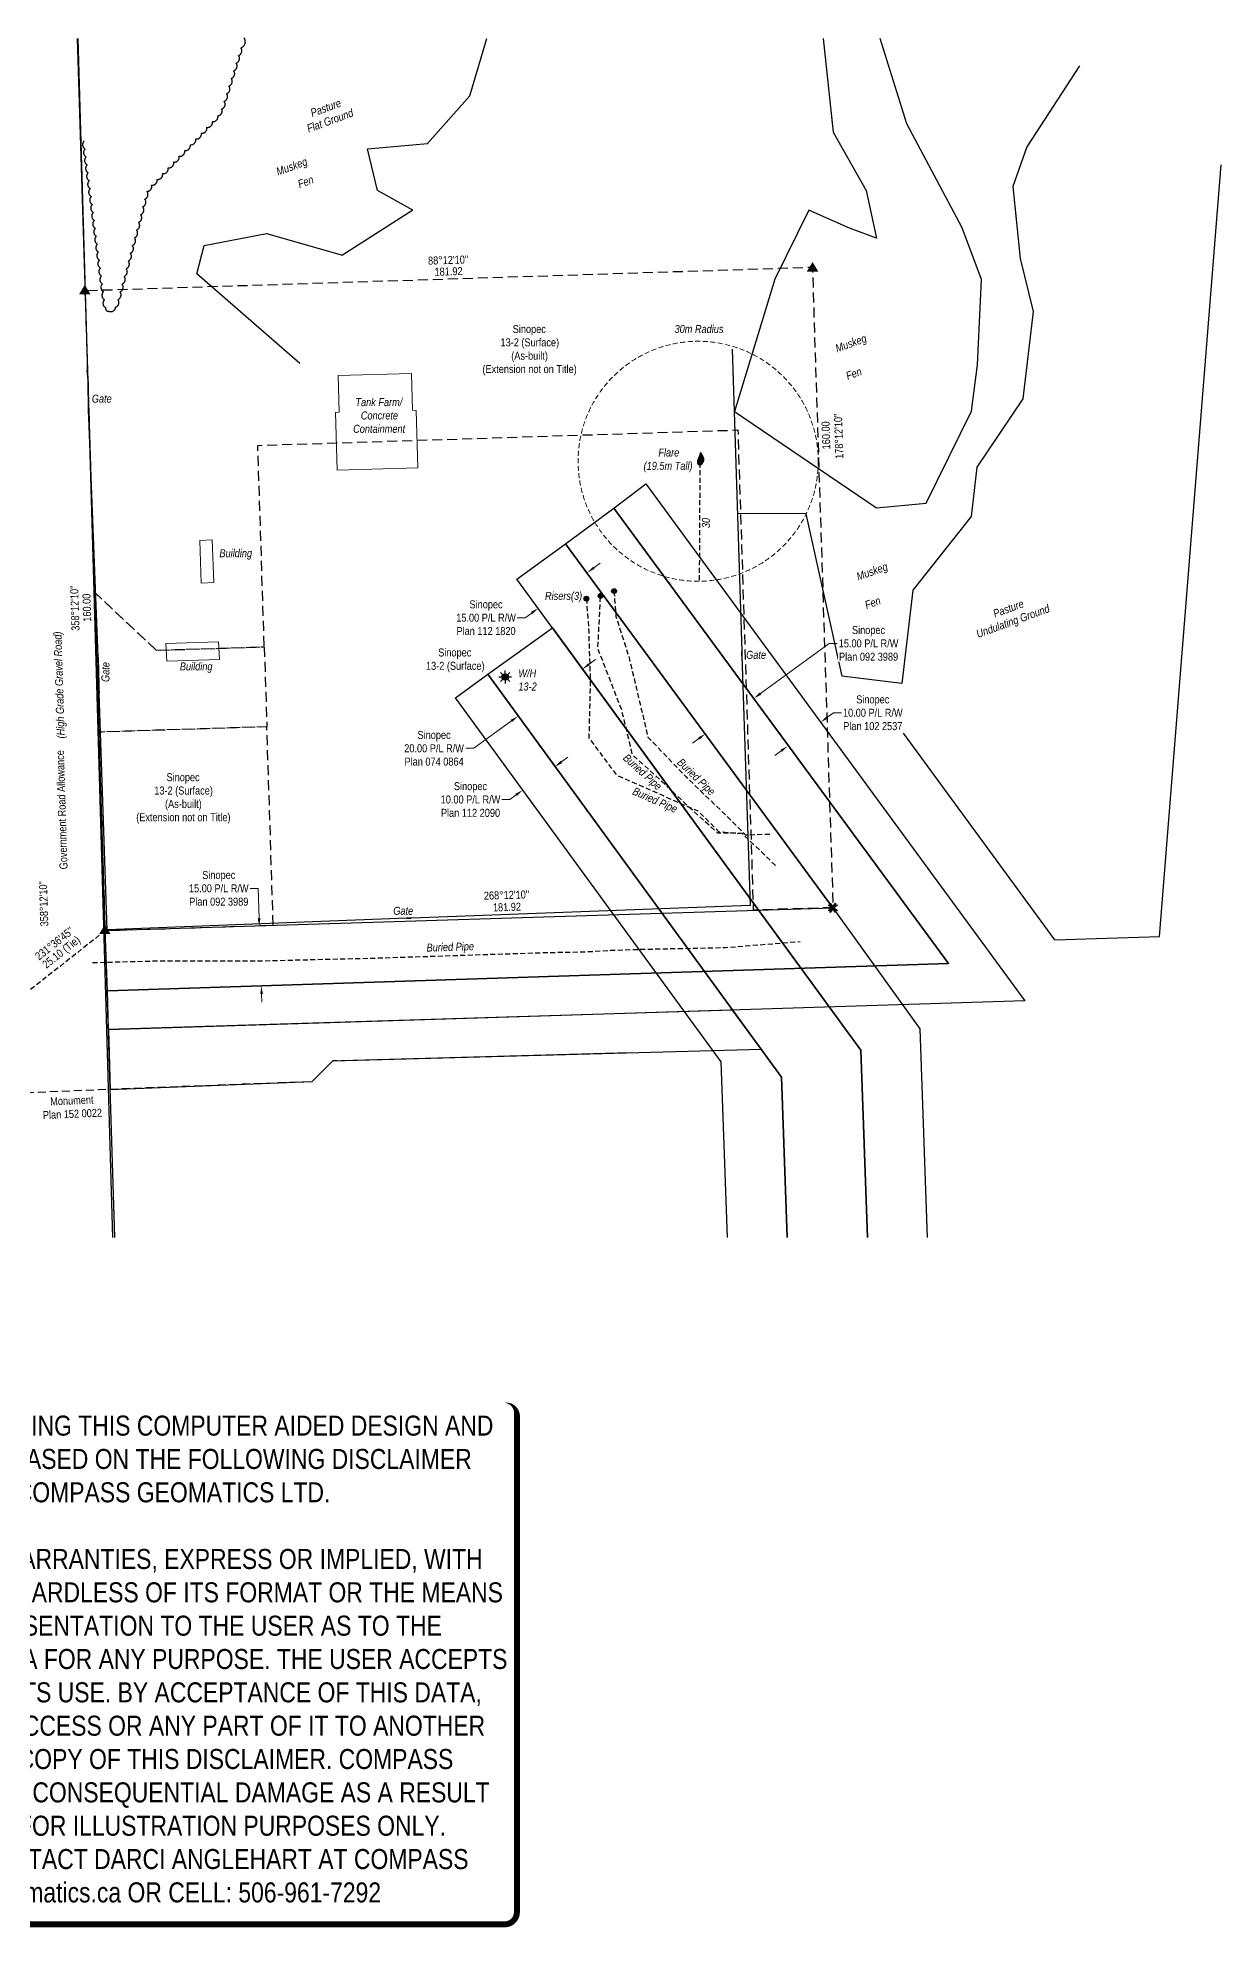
# Model space of a CAD drawing. Extents: x 647602 to 651305, y 5905257 to 5907618.
# Drawn here: x 649827 to 651305, y 5905257 to 5907618 of the extents above; entities that cross this region are included whole.
import ezdxf
from ezdxf.enums import TextEntityAlignment as Align

# ---------------------------------------------------------------- set-up
doc = ezdxf.new("R2010")
doc.units = 0
doc.header["$LTSCALE"] = 5
doc.header["$PDSIZE"] = 0.5
for name, pattern in [('0', [1, 1, 0]), ('foc-ACCESSROAD', [3.75, 2.5, -1.25]), ('foc-MONUMENT-BDYS', [6, 4, -2]), ('foc-TIELINE', [1.875, 1.25, -0.625]), ('UG_PIPE', [1.875, 1.25, -0.625])]:
    doc.linetypes.add(name, pattern=pattern)
doc.layers.get('Defpoints').update_dxf_attribs({"color": 9})
for name, color, linetype in [('AS-FENCE', 48, 'foc-FENCE'), ('AS-PIPE-UG', 44, 'UG_PIPE'), ('AS-PIPE-UG-T', 44, 'Continuous'), ('AS-POWER', 104, 'foc-POWER'), ('AS-SYMBOL', 7, 'Continuous'), ('C-AR', 13, 'foc-ACCESSROAD'), ('C-WS', 13, 'foc-ACCESSROAD'), ('C-WS-S', 13, 'Continuous'), ('L-BD', 7, 'Continuous'), ('L-MON', 1, 'Continuous'), ('L-MON-PLAN', 7, 'foc-MONUMENT-BDYS'), ('L-ROAD-T', 7, 'Continuous'), ('L-SEC', 7, 'Continuous'), ('L-TIE', 7, 'foc-TIELINE'), ('P-BUFFER-PURPLE', 187, 'foc-TIELINE'), ('P-BUFFER-PURPLE-T', 187, 'Continuous'), ('T-BUSH', 110, '0'), ('T-BUSH-T', 110, 'Continuous'), ('WETLAND', 143, 'Continuous')]:
    doc.layers.add(name, color=color, linetype=linetype)
for name, color, linetype, lineweight in [('AS-GENERAL', 48, 'Continuous', 18), ('C-AR-T', 13, 'Continuous', 9), ('C-WS-T', 13, 'Continuous', 9), ('T-TEXT', 48, 'Continuous', 18)]:
    doc.layers.add(name, color=color, linetype=linetype, lineweight=lineweight)
doc.layers.add('DISCLAIMER', color=7, linetype='Continuous', plot=False)
doc.styles.add('175L', font='ARIALN.TTF', dxfattribs={"height": 20})
doc.styles.add('80', font='ARIALN.TTF', dxfattribs={"height": 10})
doc.styles.add('80CG', font='ARIALN.TTF', dxfattribs={"height": 10})
doc.styles.add('80L', font='ARIALN.TTF', dxfattribs={"height": 10})
doc.styles.add('80LS', font='ARIALNI.TTF', dxfattribs={"height": 10})
doc.styles.add('foc-LtypeFont', font='ARIALN.TTF', dxfattribs={"height": 7.35})
doc.linetypes.add('foc-FENCE', pattern='A,10,-1,["X",foc-LtypeFont,S=0.2,R=0,X=-0.625,Y=-0.75],-1.24', length=12.24)
doc.linetypes.add('foc-POWER', pattern='A,6,-1,["P",foc-LtypeFont,S=0.2,R=0,X=-0.625,Y=-0.75],-1.24,4', length=12.24)
doc.linetypes.add('foc-POWER-NOLINE', pattern='A,0,-4,["P",foc-LtypeFont,S=0.2,R=0,X=-0.625,Y=-0.75],-8.24', length=12.24)
doc.dimstyles.new('Compass 5 000', dxfattribs={"dimscale": 5, "dimtxt": 9, "dimasz": 2, "dimexe": 0.2, "dimexo": 0.0625, "dimgap": 0.5, "dimtad": 0, "dimtih": 1, "dimtoh": 1, "dimzin": 0, "dimdsep": 46, "dimtxsty": '80CG', "dimcen": 0.1, "dimse1": 1, "dimse2": 1, "dimclrd": 256, "dimclrt": 256, "dimaunit": 1, "dimadec": 4, "dimazin": 0, "dimtfac": 0.06, "dimtofl": 0, "dimtmove": 0, "dimatfit": 1, "dimfxl": 0.2, "dimtolj": 1, "dimtzin": 0, "dimlwd": -1, "dimarcsym": 0})

# ---------------------------------------------------------------- blocks, each defined once
blk = doc.blocks.new('GAS')
h = blk.add_hatch(color=255)
h.dxf.hatch_style = 1
edge = h.paths.add_edge_path()
edge.add_arc((0, 0), 0.9, 0, 360)
for p, q in [((-0.81, 0), (-1.62, 0)), ((-0.57, 0.57), (-1.14, 1.14)), ((0, 0.81), (0, 1.62)), ((0.57, 0.57), (1.14, 1.14)), ((1.62, 0), (0.81, 0)), ((-0.57, -0.57), (-1.14, -1.14)), ((0, -0.81), (0, -1.62)), ((1.14, -1.14), (0.57, -0.57))]:
    blk.add_line(p, q)
blk.add_circle((0, 0), 0.8)
blk = doc.blocks.new('*D432')
at = {"layer": 'C-AR-T', "transparency": 16777216}
for p, q in [((650102.3, 5906555), (650092.3, 5906555)), ((650103.5, 5906517.8), (650102.3, 5906555)), ((650106.7, 5906423), (650107, 5906413))]:
    blk.add_line(p, q, dxfattribs=at)
for points in [[(650105.2, 5906517.8), (650101.8, 5906517.7), (650103.8, 5906507.8)], [(650108.4, 5906423), (650105, 5906422.9), (650106.4, 5906433)]]:
    blk.add_solid(points, dxfattribs=at)
at = {"layer": 'Defpoints', "color": 0, "transparency": 16777216}
for p in [(650411.7, 5906518.1), (650106.4, 5906433), (650414.3, 5906443.3)]:
    blk.add_point(p, dxfattribs=at)
at = {"layer": 'C-AR-T', "transparency": 16777216, "insert": (650053.2, 5906555), "char_height": 10, "attachment_point": 5, "style": '80CG'}
blk.add_mtext('\\A1;Sinopec\\P15.00 P/L R/W\\PPlan 092 3989', dxfattribs=at)
blk = doc.blocks.new('STRIA')
blk.add_hatch(color=255).paths.add_polyline_path([(-0.04, 1.52), (-1.47, -0.87), (1.39, -0.87)])
blk = doc.blocks.new('STRIAA')
blk.add_blockref('STRIA', (0, 0))
blk = doc.blocks.new('STRIB')
at = {"color": 1}
blk.add_solid([(-1.12, -0.67), (-0.04, 1.13), (1.04, -0.67)], dxfattribs=at)
blk = doc.blocks.new('STRIBB')
blk.add_blockref('STRIB', (0, 0))
blk = doc.blocks.new('STRICC')
for name in ['STRIAA', 'STRIBB']:
    blk.add_blockref(name, (0, 0))
blk = doc.blocks.new('fdspike')
blk.add_blockref('STRICC', (0, 0))
blk = doc.blocks.new('TEMP')
h = blk.add_hatch(color=255)
h.dxf.hatch_style = 1
h.paths.add_polyline_path([(0, 0.25), (-0.67, 1.15), (-0.67, 0.67), (-1.15, 0.67), (-0.25, 0), (-1.15, -0.67), (-0.67, -0.67), (-0.67, -1.15), (0, -0.25), (0.67, -1.15), (0.67, -0.67), (1.15, -0.67), (0.25, 0), (1.15, 0.67), (0.67, 0.67), (0.67, 1.15)])
h.paths.add_polyline_path([(0.57, 0.85), (0.57, 0.57), (0.85, 0.57), (0.08, 0), (0.85, -0.57), (0.57, -0.57), (0.57, -0.85), (0, -0.08), (-0.57, -0.85), (-0.57, -0.57), (-0.85, -0.57), (-0.08, 0), (-0.85, 0.57), (-0.57, 0.57), (-0.57, 0.85), (0, 0.08)], flags=16)
h = blk.add_hatch(color=1)
h.dxf.hatch_style = 1
h.paths.add_polyline_path([(0, 0.08), (-0.57, 0.85), (-0.57, 0.57), (-0.85, 0.57), (-0.08, 0), (-0.85, -0.57), (-0.57, -0.57), (-0.57, -0.85), (0, -0.08), (0.57, -0.85), (0.57, -0.57), (0.85, -0.57), (0.08, 0), (0.85, 0.57), (0.57, 0.57), (0.57, 0.85)])
at = {"color": 1}
for p, q in [((-0.08, 0), (0.08, 0)), ((0, 0.08), (0, -0.08))]:
    blk.add_line(p, q, dxfattribs=at)
at = {"color": 255, "flags": 128}
blk.add_lwpolyline([(-0.25, 0), (-1.15, 0.67), (-0.67, 0.67), (-0.67, 1.15), (0, 0.25), (0.67, 1.15), (0.67, 0.67), (1.15, 0.67), (0.25, 0), (1.15, -0.67), (0.67, -0.67), (0.67, -1.15), (0, -0.25), (-0.67, -1.15), (-0.67, -0.67), (-1.15, -0.67)], close=True, dxfattribs=at)
at = {"color": 1, "flags": 128}
blk.add_lwpolyline([(-0.08, 0), (-0.85, 0.57), (-0.57, 0.57), (-0.57, 0.85), (0, 0.08), (0.57, 0.85), (0.57, 0.57), (0.85, 0.57), (0.08, 0), (0.85, -0.57), (0.57, -0.57), (0.57, -0.85), (0, -0.08), (-0.57, -0.85), (-0.57, -0.57), (-0.85, -0.57)], close=True, dxfattribs=at)
blk = doc.blocks.new('*D433')
at = {"layer": 'C-AR-T', "transparency": 16777216}
for p, q in [((650521.5, 5906955.6), (650529.6, 5906961.5)), ((650444.1, 5906899.1), (650436, 5906893.2)), ((650436, 5906893.2), (650426, 5906893.2))]:
    blk.add_line(p, q, dxfattribs=at)
for points in [[(650520.5, 5906956.9), (650522.5, 5906954.2), (650513.5, 5906949.7)], [(650443.1, 5906900.5), (650445.1, 5906897.8), (650452.2, 5906905)]]:
    blk.add_solid(points, dxfattribs=at)
at = {"layer": 'Defpoints', "color": 0, "transparency": 16777216}
for p in [(650513.5, 5906949.7), (650666.7, 5906739.7), (650605.4, 5906695)]:
    blk.add_point(p, dxfattribs=at)
at = {"layer": 'C-AR-T', "transparency": 16777216, "insert": (650387, 5906893.2), "char_height": 10, "attachment_point": 5, "style": '80CG'}
blk.add_mtext('\\A1;Sinopec\\P15.00 P/L R/W\\PPlan 112 1820', dxfattribs=at)
blk = doc.blocks.new('*D434')
at = {"layer": 'C-AR-T', "transparency": 16777216}
for p, q in [((650515.6, 5906835), (650523.7, 5906840.9)), ((650418.8, 5906764.4), (650371.6, 5906730)), ((650371.6, 5906730), (650361.6, 5906730))]:
    blk.add_line(p, q, dxfattribs=at)
for points in [[(650514.6, 5906836.4), (650516.6, 5906833.7), (650507.6, 5906829.1)], [(650417.8, 5906765.7), (650419.8, 5906763.1), (650426.9, 5906770.3)]]:
    blk.add_solid(points, dxfattribs=at)
at = {"layer": 'Defpoints', "color": 0, "transparency": 16777216}
for p in [(650426.9, 5906770.3), (650605.4, 5906695), (650524.7, 5906636.1)]:
    blk.add_point(p, dxfattribs=at)
at = {"layer": 'C-AR-T', "transparency": 16777216, "insert": (650322.1, 5906730), "char_height": 10, "attachment_point": 5, "style": '80CG'}
blk.add_mtext('\\A1;Sinopec\\P20.00 P/L R/W\\PPlan 074 0864', dxfattribs=at)
blk = doc.blocks.new('*D435')
at = {"layer": 'C-AR-T', "transparency": 16777216}
for p, q in [((650481.1, 5906713), (650489.2, 5906718.9)), ((650416.6, 5906666), (650406.6, 5906666)), ((650424.7, 5906671.9), (650416.6, 5906666))]:
    blk.add_line(p, q, dxfattribs=at)
for points in [[(650480.1, 5906714.3), (650482.1, 5906711.6), (650473, 5906707.1)], [(650423.7, 5906673.2), (650425.7, 5906670.5), (650432.8, 5906677.8)]]:
    blk.add_solid(points, dxfattribs=at)
at = {"layer": 'Defpoints', "color": 0, "transparency": 16777216}
for p in [(650432.8, 5906677.8), (650524.7, 5906636.1), (650484.5, 5906606.8)]:
    blk.add_point(p, dxfattribs=at)
at = {"layer": 'C-AR-T', "transparency": 16777216, "insert": (650367.6, 5906666), "char_height": 10, "attachment_point": 5, "style": '80CG'}
blk.add_mtext('\\A1;Sinopec\\P10.00 P/L R/W\\PPlan 112 2090', dxfattribs=at)
blk = doc.blocks.new('*D439')
at = {"layer": 'C-AR-T', "transparency": 16777216}
for p, q in [((650812.8, 5906768.5), (650820.9, 5906774.4)), ((650820.9, 5906774.4), (650830.9, 5906774.4)), ((650755.7, 5906726.9), (650747.7, 5906721.1))]:
    blk.add_line(p, q, dxfattribs=at)
for points in [[(650811.8, 5906769.8), (650813.8, 5906767.1), (650804.7, 5906762.6)], [(650754.8, 5906728.3), (650756.7, 5906725.6), (650763.8, 5906732.8)]]:
    blk.add_solid(points, dxfattribs=at)
at = {"layer": 'Defpoints', "color": 0, "transparency": 16777216}
for p in [(650780.9, 5906795.3), (650740, 5906765.6), (650804.7, 5906762.6)]:
    blk.add_point(p, dxfattribs=at)
at = {"layer": 'C-AR-T', "transparency": 16777216, "insert": (650870, 5906774.4), "char_height": 10, "attachment_point": 5, "style": '80CG'}
blk.add_mtext('\\A1;Sinopec\\P10.00 P/L R/W\\PPlan 102 2537', dxfattribs=at)
blk = doc.blocks.new('FLARE')
h = blk.add_hatch(color=255)
h.dxf.hatch_style = 1
h.paths.add_polyline_path([(0.16, 2.41, 0.114147), (0.13, 2.43), (0.11, 2.44, 0.261551), (0.01, 2.42), (0, 2.41, 0.131268), (-0.03, 2.37), (-0.04, 2.35, 0.041497), (-0.05, 2.33), (-0.05, 2.29, 0.015174), (-0.05, 2.29), (-0.06, 2.24, 0.004376), (-0.06, 2.24), (-0.07, 2.18), (-0.08, 2.11), (-0.09, 2.05), (-0.1, 1.98), (-0.12, 1.91), (-0.14, 1.83), (-0.17, 1.76), (-0.19, 1.68), (-0.22, 1.61), (-0.26, 1.53), (-0.29, 1.46), (-0.32, 1.39), (-0.36, 1.32), (-0.39, 1.25, 0.000505), (-0.39, 1.25), (-0.43, 1.18, 0.002398), (-0.43, 1.18), (-0.46, 1.1, 0.004177), (-0.46, 1.1), (-0.5, 1.03, 0.005735), (-0.5, 1.03), (-0.53, 0.95, 0.006994), (-0.53, 0.95), (-0.56, 0.87, 0.00791), (-0.57, 0.87), (-0.6, 0.78, 0.008323), (-0.6, 0.78), (-0.63, 0.69, 0.008095), (-0.63, 0.68), (-0.66, 0.59, 0.008067), (-0.66, 0.59), (-0.68, 0.49, 0.008387), (-0.68, 0.49), (-0.7, 0.39, 0.009056), (-0.71, 0.38), (-0.72, 0.28, 0.010123), (-0.72, 0.28), (-0.74, 0.18, 0.011689), (-0.74, 0.18), (-0.75, 0.08, 0.013925), (-0.75, 0.08), (-0.75, -0.02, 0.016488), (-0.75, -0.02), (-0.75, -0.11, 0.017255), (-0.75, -0.12), (-0.74, -0.2, 0.01735), (-0.74, -0.2), (-0.73, -0.28, 0.017311), (-0.73, -0.29), (-0.71, -0.36, 0.01715), (-0.71, -0.36), (-0.69, -0.43, 0.016886), (-0.69, -0.44), (-0.66, -0.5, 0.016546), (-0.66, -0.5), (-0.63, -0.56, 0.016164), (-0.63, -0.56), (-0.6, -0.61, 0.016329), (-0.6, -0.62), (-0.57, -0.66, 0.018828), (-0.57, -0.67), (-0.54, -0.71, 0.022087), (-0.53, -0.71), (-0.5, -0.75, 0.025345), (-0.49, -0.76), (-0.46, -0.78, 0.028234), (-0.45, -0.79), (-0.42, -0.82, 0.030298), (-0.41, -0.82), (-0.37, -0.84, 0.031129), (-0.36, -0.85), (-0.32, -0.86, 0.030544), (-0.31, -0.87), (-0.27, -0.88, 0.028465), (-0.26, -0.88), (-0.22, -0.89, 0.025311), (-0.21, -0.89), (-0.16, -0.89, 0.02283), (-0.15, -0.89), (-0.11, -0.89, 0.021226), (-0.1, -0.89), (-0.05, -0.88, 0.020401), (-0.04, -0.88), (0, -0.87, 0.020299), (0.01, -0.87), (0.05, -0.85, 0.020911), (0.06, -0.85), (0.11, -0.83, 0.022277), (0.11, -0.83), (0.15, -0.81, 0.023712), (0.16, -0.8), (0.2, -0.78, 0.022408), (0.21, -0.78), (0.24, -0.75, 0.01993), (0.25, -0.74), (0.28, -0.72, 0.017146), (0.28, -0.71), (0.31, -0.68, 0.014211), (0.32, -0.68), (0.35, -0.64, 0.011221), (0.35, -0.64), (0.37, -0.61, 0.008212), (0.38, -0.61), (0.4, -0.57, 0.005172), (0.4, -0.57), (0.42, -0.54, 0.002523), (0.43, -0.54), (0.45, -0.5, 0.001671), (0.45, -0.5), (0.47, -0.47, 0.001229), (0.47, -0.47), (0.49, -0.44, 0.00075), (0.49, -0.44), (0.51, -0.41, 0.00026), (0.51, -0.41), (0.54, -0.37), (0.56, -0.34), (0.58, -0.3), (0.61, -0.27), (0.63, -0.23, 0.001311), (0.63, -0.23), (0.66, -0.19, 0.003726), (0.66, -0.19), (0.69, -0.15, 0.006065), (0.69, -0.14), (0.72, -0.1, 0.008452), (0.72, -0.1), (0.74, -0.05, 0.010991), (0.75, -0.05), (0.77, 0, 0.013767), (0.77, 0), (0.79, 0.05, 0.016839), (0.8, 0.05), (0.81, 0.1, 0.019104), (0.82, 0.11), (0.83, 0.15, 0.016987), (0.83, 0.16), (0.84, 0.21, 0.013636), (0.84, 0.21), (0.85, 0.26, 0.010244), (0.85, 0.27), (0.86, 0.31, 0.006846), (0.86, 0.32), (0.86, 0.37, 0.003419), (0.86, 0.37), (0.86, 0.41), (0.87, 0.46), (0.87, 0.5), (0.88, 0.54), (0.88, 0.59), (0.89, 0.63, 0.001278), (0.89, 0.63), (0.89, 0.67, 0.004735), (0.89, 0.67), (0.9, 0.71, 0.008354), (0.9, 0.72), (0.9, 0.76, 0.012059), (0.9, 0.76), (0.9, 0.8, 0.015712), (0.9, 0.81), (0.9, 0.85, 0.018457), (0.9, 0.85), (0.9, 0.89, 0.018102), (0.9, 0.9), (0.89, 0.94, 0.016533), (0.89, 0.95), (0.88, 0.99, 0.014576), (0.88, 0.99), (0.87, 1.03, 0.012435), (0.86, 1.04), (0.85, 1.08, 0.010283), (0.85, 1.09), (0.83, 1.13, 0.00824), (0.83, 1.13), (0.81, 1.18, 0.00638), (0.81, 1.18), (0.78, 1.23, 0.004735), (0.78, 1.23), (0.76, 1.29, 0.003388), (0.75, 1.29), (0.73, 1.34, 0.002345), (0.73, 1.34), (0.7, 1.4, 0.001492), (0.7, 1.4), (0.67, 1.46, 0.000746), (0.67, 1.46), (0.63, 1.51), (0.6, 1.57), (0.57, 1.62), (0.55, 1.68), (0.52, 1.73), (0.49, 1.78), (0.47, 1.83), (0.45, 1.87), (0.42, 1.92), (0.4, 1.97), (0.38, 2.02), (0.35, 2.08, 0.000332), (0.35, 2.08), (0.33, 2.13, 0.001849), (0.33, 2.13), (0.3, 2.19, 0.0038), (0.3, 2.19), (0.27, 2.24, 0.006473), (0.27, 2.24), (0.25, 2.29, 0.010865), (0.24, 2.3), (0.22, 2.34, 0.019524), (0.22, 2.34), (0.19, 2.38, 0.041077), (0.18, 2.39)])
at = {"color": 48, "flags": 128}
for points in [[(0.11, -0.72), (0.07, -0.74), (0.03, -0.76), (-0.02, -0.77), (-0.07, -0.78), (-0.11, -0.79), (-0.16, -0.79), (-0.2, -0.79), (-0.25, -0.78), (-0.29, -0.77), (-0.32, -0.76), (-0.36, -0.74), (-0.4, -0.71), (-0.43, -0.68), (-0.46, -0.65), (-0.49, -0.61), (-0.52, -0.56), (-0.54, -0.51), (-0.57, -0.46), (-0.59, -0.4), (-0.61, -0.33), (-0.63, -0.26), (-0.64, -0.19), (-0.65, -0.11), (-0.65, -0.02), (-0.65, 0.07), (-0.64, 0.17), (-0.63, 0.27), (-0.61, 0.36), (-0.58, 0.46), (-0.56, 0.56), (-0.53, 0.66), (-0.5, 0.75), (-0.47, 0.83), (-0.44, 0.91), (-0.41, 0.99), (-0.37, 1.06), (-0.34, 1.13), (-0.3, 1.2), (-0.27, 1.27), (-0.23, 1.34), (-0.2, 1.42), (-0.16, 1.49), (-0.13, 1.57), (-0.1, 1.65), (-0.07, 1.73), (-0.04, 1.8), (-0.02, 1.88), (0, 1.96), (0.01, 2.03), (0.02, 2.1), (0.03, 2.17), (0.04, 2.22), (0.05, 2.27), (0.05, 2.31), (0.06, 2.34), (0.08, 2.35), (0.09, 2.34), (0.11, 2.32), (0.13, 2.29), (0.16, 2.25), (0.18, 2.2), (0.21, 2.14), (0.24, 2.09), (0.26, 2.03), (0.29, 1.98), (0.31, 1.93), (0.33, 1.88), (0.36, 1.83), (0.38, 1.78), (0.41, 1.73), (0.43, 1.68), (0.46, 1.63), (0.49, 1.58), (0.52, 1.52), (0.55, 1.47), (0.58, 1.41), (0.61, 1.35), (0.64, 1.3), (0.67, 1.24), (0.69, 1.19), (0.72, 1.14), (0.74, 1.09), (0.75, 1.05), (0.77, 1), (0.78, 0.96), (0.79, 0.92), (0.8, 0.88), (0.8, 0.84), (0.8, 0.8), (0.8, 0.76), (0.8, 0.72), (0.79, 0.68), (0.79, 0.64), (0.78, 0.6), (0.78, 0.56), (0.77, 0.51), (0.77, 0.47), (0.76, 0.42), (0.76, 0.37), (0.76, 0.33), (0.75, 0.28), (0.74, 0.23), (0.73, 0.18), (0.72, 0.13), (0.7, 0.09), (0.68, 0.04), (0.66, 0), (0.63, -0.05), (0.61, -0.09), (0.58, -0.13), (0.55, -0.17), (0.53, -0.21), (0.5, -0.25), (0.48, -0.28), (0.45, -0.32), (0.43, -0.35), (0.41, -0.38), (0.39, -0.42), (0.37, -0.45), (0.34, -0.48), (0.32, -0.51), (0.3, -0.55), (0.27, -0.58), (0.24, -0.61), (0.21, -0.64), (0.18, -0.67), (0.15, -0.7)], [(0.02, -0.75), (-0.01, -0.76), (-0.03, -0.77), (-0.05, -0.78), (-0.08, -0.78), (-0.11, -0.79), (-0.13, -0.79), (-0.16, -0.79), (-0.18, -0.78), (-0.2, -0.78), (-0.23, -0.77), (-0.25, -0.76), (-0.26, -0.74), (-0.28, -0.73), (-0.3, -0.71), (-0.32, -0.69), (-0.33, -0.66), (-0.35, -0.63), (-0.36, -0.6), (-0.37, -0.57), (-0.39, -0.53), (-0.4, -0.49), (-0.4, -0.45), (-0.41, -0.41), (-0.41, -0.36), (-0.41, -0.31), (-0.4, -0.25), (-0.39, -0.2), (-0.38, -0.14), (-0.37, -0.09), (-0.36, -0.03), (-0.34, 0.02), (-0.32, 0.07), (-0.31, 0.12), (-0.29, 0.16), (-0.27, 0.21), (-0.25, 0.25), (-0.23, 0.29), (-0.21, 0.33), (-0.19, 0.37), (-0.17, 0.41), (-0.15, 0.45), (-0.14, 0.49), (-0.12, 0.53), (-0.1, 0.58), (-0.08, 0.62), (-0.07, 0.66), (-0.06, 0.71), (-0.05, 0.75), (-0.04, 0.79), (-0.03, 0.83), (-0.03, 0.87), (-0.02, 0.9), (-0.02, 0.93), (-0.01, 0.95), (-0.01, 0.96), (0, 0.97), (0.01, 0.96), (0.02, 0.95), (0.03, 0.94), (0.04, 0.91), (0.06, 0.88), (0.07, 0.86), (0.09, 0.82), (0.1, 0.79), (0.12, 0.76), (0.13, 0.74), (0.14, 0.71), (0.16, 0.68), (0.17, 0.65), (0.18, 0.63), (0.2, 0.6), (0.21, 0.57), (0.23, 0.54), (0.25, 0.51), (0.26, 0.47), (0.28, 0.44), (0.3, 0.41), (0.31, 0.38), (0.33, 0.35), (0.34, 0.32), (0.36, 0.29), (0.37, 0.27), (0.38, 0.24), (0.39, 0.22), (0.39, 0.19), (0.4, 0.17), (0.4, 0.15), (0.41, 0.13), (0.41, 0.1), (0.41, 0.08), (0.4, 0.06), (0.4, 0.04), (0.4, 0.01), (0.39, -0.01), (0.39, -0.03), (0.39, -0.06), (0.39, -0.08), (0.38, -0.11), (0.38, -0.14), (0.38, -0.16), (0.38, -0.19), (0.37, -0.22), (0.37, -0.24), (0.36, -0.27), (0.35, -0.3), (0.34, -0.32), (0.32, -0.35), (0.31, -0.37), (0.3, -0.4), (0.28, -0.42), (0.27, -0.44), (0.25, -0.46), (0.24, -0.48), (0.22, -0.5), (0.21, -0.52), (0.2, -0.54), (0.19, -0.56), (0.17, -0.58), (0.16, -0.6), (0.15, -0.61), (0.14, -0.63), (0.12, -0.65), (0.11, -0.67), (0.09, -0.69), (0.08, -0.7), (0.06, -0.72), (0.04, -0.74)]]:
    blk.add_lwpolyline(points, close=True, dxfattribs=at)
blk = doc.blocks.new('*D449')
at = {"layer": 'C-AR-T', "transparency": 16777216}
for p, q in [((650729.8, 5906798.4), (650815.6, 5906861.1)), ((650815.6, 5906861.1), (650825.6, 5906861.1)), ((650652.9, 5906742.3), (650644.8, 5906736.4))]:
    blk.add_line(p, q, dxfattribs=at)
for points in [[(650728.8, 5906799.8), (650730.7, 5906797.1), (650721.7, 5906792.5)], [(650651.9, 5906743.7), (650653.9, 5906741), (650661, 5906748.2)]]:
    blk.add_solid(points, dxfattribs=at)
at = {"layer": 'Defpoints', "color": 0, "transparency": 16777216}
for p in [(650721.7, 5906792.5), (650819, 5906659.2), (650758.3, 5906614.8)]:
    blk.add_point(p, dxfattribs=at)
at = {"layer": 'C-AR-T', "transparency": 16777216, "insert": (650864.7, 5906861.1), "char_height": 10, "attachment_point": 5, "style": '80CG', "bg_fill": 3, "box_fill_scale": 1.1, "bg_fill_color": 256, "bg_fill_true_color": 13158600, "bg_fill_transparency": 0}
blk.add_mtext('\\A1;Sinopec\\P15.00 P/L R/W\\PPlan 092 3989', dxfattribs=at)
blk = doc.blocks.new('riser')
h = blk.add_hatch(color=255)
h.dxf.hatch_style = 1
edge = h.paths.add_edge_path()
edge.add_arc((0, 0), 0.7, 0, 360)
blk.add_hatch(color=48).paths.add_polyline_path([(0.58, -0.15), (-0.58, -0.15, 0.774597)])
at = {"color": 48}
blk.add_line((-0.58, -0.15), (0.58, -0.15), dxfattribs=at)
blk.add_circle((0, 0), 0.6, dxfattribs=at)
blk = doc.blocks.new('Disclaimer_Legal')
at = {"layer": 'DISCLAIMER', "color": 254, "flags": 128}
blk.add_lwpolyline([(-3613, -1105, 37.5, 37.5, 0), (4096, -1105, 37.5, 37.5, 0.414214), (4171, -1030, 37.5, 37.5, 0), (4171, 2079, 37.5, 0, 0.414214), (4096, 2154, 0, 0, 0), (-3613, 2154, 0, 0, 0.414214), (-3688, 2079, 0, 0, 0), (-3688, -1030, 0, 37.5, 0.414214)], format="xyseb", close=True, dxfattribs=at)
at = {"layer": 'DISCLAIMER', "color": 254, "insert": (242, 534), "char_height": 125, "width": 7717.57, "attachment_point": 5, "style": '80'}
blk.add_mtext('NOTICE TO THE CORPORATION, PERSON &/OR PERSONS REGARDING THIS COMPUTER AIDED DESIGN AND DRAFTING (CADD) FILES. ACCEPTANCE OF THE CADD DATA IS BASED ON THE FOLLOWING DISCLAIMER WHICH COVERS ALL CADD DATA RECIEVED FROM COMPASS GEOMATICS LTD.\\P{\\fArial Narrow|b1|i0|c0|p34;DISCLAIMER}\\PCOMPASS GEOMATICS LTD. MAKES NO REPRESENTATION OR WARRANTIES, EXPRESS OR IMPLIED, WITH RESPECT TO THE REUSE OF THE DATA PROVIDED HEREWITH, REGARDLESS OF ITS FORMAT OR THE MEANS OF ITS TRANSMISSION. THERE IS NO GUARANTEE OR REPRESENTATION TO THE USER AS TO THE ACCURACY, CURRENCY, SUITABILITY OR RELIABILITY OF THIS DATA FOR ANY PURPOSE. THE USER ACCEPTS THE DATA "AS IS", AND ASSUMES ALL RISKS ASSOCIATED WITH ITS USE. BY ACCEPTANCE OF THIS DATA, THE USER AGREES NOT TO TRANSMIT THIS DATA OR PROVIDE ACCESS OR ANY PART OF IT TO ANOTHER PARTY UNLESS THE USER SHALL INCLUDE WITH THE DATA A COPY OF THIS DISCLAIMER. COMPASS GEOMATICS LTD. ASSUMES NO RESPONSIBILITY FOR ACTUAL OR CONSEQUENTIAL DAMAGE AS A RESULT OF ANY USER\'S RELIANCE ON THIS DATA. THIS CADD FILE IS FOR ILLUSTRATION PURPOSES ONLY.\\PIF YOU REQUIRE MORE ACCURATE INFORMATION, PLEASE CONTACT DARCI ANGLEHART AT COMPASS GEOMATICS LTD. VIA EMAIL: darci.anglehart@compassgeomatics.ca OR CELL: 506-961-7292', dxfattribs=at)

msp = doc.modelspace()

# ---------------------------------------------------------------- linework, layer by layer
at = {"layer": 'AS-FENCE', "flags": 128}
for points in [[(650694.466, 5907228.881), (650706.541, 5906851.326), (650706.546, 5906845.156), (650716.841, 5906533.766)], [(650716.841, 5906533.766), (650294.121, 5906517.941), (650288.021, 5906517.881), (649913.626, 5906503.211), (649903.731, 5906798.726), (649902.591, 5906844.161), (649890.761, 5907143.386), (649889.911, 5907189.496), (649888.721, 5907202.586)]]:
    msp.add_lwpolyline(points, dxfattribs=at)
at = {"layer": 'AS-GENERAL', "const_width": 1.999, "flags": 128}
for points in [[(649889.911, 5907189.496), (649890.761, 5907143.386)], [(650706.546, 5906845.156), (650706.541, 5906851.326)], [(649902.591, 5906844.161), (649903.731, 5906798.726)], [(650288.021, 5906517.881), (650294.121, 5906517.941)]]:
    msp.add_lwpolyline(points, dxfattribs=at)
at = {"layer": 'AS-GENERAL', "flags": 128}
for points in [[(650202.461, 5907196.021), (650294.041, 5907198.506), (650295.246, 5907152.461), (650299.836, 5907152.296), (650302.006, 5907080.426), (650201.271, 5907077.636), (650198.991, 5907149.776), (650203.466, 5907150.071)], [(650046.981, 5906937.071), (650031.191, 5906936.321), (650029.751, 5906989.776), (650045.001, 5906990.376)], [(650052.756, 5906863.236), (649987.276, 5906861.141), (649988.501, 5906838.866), (650053.981, 5906840.961)]]:
    msp.add_lwpolyline(points, close=True, dxfattribs=at)
at = {"layer": 'AS-PIPE-UG', "flags": 128}
for points in [[(650748.626, 5906583.581), (650706.716, 5906623.736), (650676.276, 5906624.091), (650638.506, 5906658.411), (650606.991, 5906688.301), (650570.051, 5906721.796), (650556.451, 5906777.911), (650526.641, 5906854.591), (650530.031, 5906920.496)], [(650546.751, 5906926.436), (650549.241, 5906894.776), (650565.706, 5906842.946), (650589.141, 5906744.131), (650636.816, 5906694.226), (650685.201, 5906647.631), (650710.991, 5906621.926), (650743.496, 5906622.871)], [(650512.311, 5906917.011), (650514.996, 5906880.461), (650517.166, 5906813.751), (650515.356, 5906743.041), (650549.716, 5906696.691), (650651.686, 5906651.711), (650677.876, 5906625.796), (650704.581, 5906623.666)], [(649895.541, 5906462.226), (649983.181, 5906464.646), (650102.146, 5906464.401), (650248.656, 5906467.941), (650461.841, 5906474.841), (650508.466, 5906475.611), (650542.996, 5906477.591), (650577.216, 5906478.821), (650685.896, 5906481.106), (650779.326, 5906488.576)]]:
    msp.add_lwpolyline(points, dxfattribs=at)
at = {"layer": 'AS-POWER', "linetype": 'foc-POWER-NOLINE', "flags": 128}
msp.add_lwpolyline([(649920.862, 5906118.661), (649877.523, 5907617.049)], dxfattribs=at)
at = {"layer": 'C-AR'}
msp.add_lwpolyline([(649903.355, 5906750.282), (649897.869, 5906925.152), (649975.165, 5906852.562), (650110.03, 5906856.799), (650113.244, 5906756.876), (649903.355, 5906750.282)], dxfattribs=at)
at = {"layer": 'C-WS', "flags": 128}
msp.add_lwpolyline([(649886.062, 5907301.614), (649897.869, 5906925.152), (649975.165, 5906852.562), (650110.03, 5906856.799), (650101.933, 5907108.505), (650701.472, 5907127.79), (650720.757, 5906528.252), (650820.68, 5906531.466), (650794.966, 5907330.851), (649886.062, 5907301.614)], dxfattribs=at)
msp.add_lwpolyline([(650121.218, 5906508.967), (650113.244, 5906756.876), (649903.355, 5906750.282), (649911.136, 5906502.209)], close=True, dxfattribs=at)
at = {"layer": 'L-MON-PLAN', "ltscale": 0.5, "flags": 128}
msp.add_lwpolyline([(650561.093, 5906349.374), (650195.477, 5906339.315), (650169.728, 5906313.49), (649917.709, 5906303.87), (649687.643, 5906294.202), (649479.353, 5906357.933)], dxfattribs=at)
at = {"layer": 'L-SEC', "flags": 128}
msp.add_lwpolyline([(649876.168, 5907617.009), (649923.164, 5906118.727)], dxfattribs=at)
at = {"layer": 'L-TIE', "color": 252, "true_color": 0x898989, "flags": 128}
msp.add_lwpolyline([(650654.016, 5907086.906), (650653.227, 5906938.768)], dxfattribs=at)
at = {"layer": 'L-TIE', "flags": 128}
msp.add_lwpolyline([(649911.306, 5906502.201), (649812.971, 5906424.296)], dxfattribs=at)
at = {"layer": 'P-BUFFER-PURPLE', "lineweight": 20}
msp.add_circle((650651.943, 5907088.725), 149.962, dxfattribs=at)
at = {"layer": 'T-BUSH', "flags": 128}
msp.add_lwpolyline([(649885.056, 5907488.943, 0.52056705), (649886.33, 5907479.027, 0.52056705), (649887.603, 5907469.111, 0.52056705), (649888.877, 5907459.195, 0.52056705), (649890.151, 5907449.279, 0.52056705), (649891.424, 5907439.363, 0.52056705), (649892.698, 5907429.447, 0.52056705), (649893.972, 5907419.531, 0.52056705), (649895.245, 5907409.615, 0.52056705), (649896.519, 5907399.699, 0.52056705), (649897.792, 5907389.783, 0.52056705), (649899.066, 5907379.867, 0.52056705), (649900.34, 5907369.951, 0.52056705), (649901.613, 5907360.035, 0.52056705), (649902.887, 5907350.119, 0.52056705), (649904.161, 5907340.203, 0.52056705), (649905.434, 5907330.287, 0.52056705), (649906.708, 5907320.371, 0.52056705), (649907.982, 5907310.455, 0.52056705), (649909.255, 5907300.539, 0.52056705), (649910.529, 5907290.623, 0.52056705), (649911.803, 5907280.707, 0.52056705), (649915.726, 5907276.206, 0.52056705), (649924.336, 5907281.286, 0.52056705), (649927.176, 5907290.749, 0.52056705), (649929.76, 5907300.407, 0.52056705), (649932.345, 5907310.065, 0.52056705), (649934.929, 5907319.722, 0.52056705), (649937.514, 5907329.38, 0.52056705), (649940.098, 5907339.038, 0.52056705), (649942.683, 5907348.695, 0.52056705), (649945.267, 5907358.353, 0.52056705), (649947.852, 5907368.011, 0.52056705), (649950.436, 5907377.668, 0.52056705), (649953.021, 5907387.326, 0.52056705), (649955.605, 5907396.984, 0.52056705), (649958.19, 5907406.641, 0.52056705), (649960.774, 5907416.299, 0.52056705), (649963.358, 5907425.957, 0.52056705), (649969.224, 5907433.769, 0.52056705), (649976.135, 5907440.993, 0.52056705), (649983.045, 5907448.218, 0.52056705), (649989.955, 5907455.443, 0.52056705), (649996.866, 5907462.667, 0.52056705), (650003.776, 5907469.892, 0.52056705), (650010.687, 5907477.117, 0.52056705), (650017.597, 5907484.342, 0.52056705), (650024.507, 5907491.566, 0.52056705), (650031.418, 5907498.791, 0.52056705), (650038.328, 5907506.016, 0.52056705), (650045.239, 5907513.24, 0.52056705), (650052.149, 5907520.465, 0.52056705), (650056.907, 5907528.959, 0.52056705), (650059.89, 5907538.502, 0.52056705), (650062.872, 5907548.044, 0.52056705), (650065.855, 5907557.586, 0.52056705), (650068.838, 5907567.128, 0.52056705), (650071.82, 5907576.671, 0.52056705), (650074.803, 5907586.213, 0.52056705), (650077.785, 5907595.755, 0.52056705), (650080.768, 5907605.297, 0.52056705), (650084.708, 5907617.904, 0.52056705)], format="xyb", dxfattribs=at)
at = {"layer": 'WETLAND', "flags": 128}
for points in [[(650295.561, 5907402.456), (650251.551, 5907426.951), (650239.011, 5907479.201), (650313.956, 5907485.671), (650366.851, 5907545.446), (650387.847, 5907617.009)], [(650807.808, 5907617.009), (650820.646, 5907499.851), (650861.896, 5907426.976), (650874.441, 5907367.486), (650841.026, 5907379.816), (650790.196, 5907402.646), (650747.506, 5907316.231)], [(650874.521, 5907030.606), (650936.751, 5907036.346), (650993.191, 5907151.356), (651000.886, 5907209.131), (651005.856, 5907316.036), (650981.656, 5907380.246), (650912.476, 5907510.561), (650879, 5907617.009)], [(651128.261, 5907582.946), (651062.281, 5907481.586), (651044.921, 5907432.131), (651054.136, 5907341.896), (651070.141, 5907275.761), (651057.326, 5907166.811), (650999.921, 5907081.256), (650992.676, 5907019.611), (650919.921, 5906927.711), (650906.141, 5906810.986), (650831.416, 5906820.216)], [(650295.561, 5907402.456), (650207.681, 5907346.271)], [(650154.566, 5907210.836), (650025.711, 5907322.971), (650034.891, 5907358.381), (650112.776, 5907373.166), (650207.681, 5907346.271)], [(650747.506, 5907316.231), (650697.241, 5907151.016), (650874.521, 5907030.606)], [(650786.556, 5907023.206), (650701.356, 5907023.516)], [(650786.556, 5907023.206), (650831.416, 5906820.216)]]:
    msp.add_lwpolyline(points, dxfattribs=at)

# ---------------------------------------------------------------- block references
at = {"layer": 'AS-SYMBOL', "xscale": 4.99874035, "yscale": 4.99874035, "zscale": 4.99874035}
for name, p in [('FLARE', (650654.586, 5907087.764)), ('riser', (650512.346, 5906917.036)), ('riser', (650530.061, 5906920.566)), ('riser', (650546.876, 5906926.516))]:
    msp.add_blockref(name, p, dxfattribs=at)
at = {"layer": 'C-AR', "xscale": 0.199949614, "yscale": 0.199949614, "zscale": 0.199949614}
msp.add_blockref('Disclaimer_Legal', (649591.495, 5905481.459), dxfattribs=at)
at = {"layer": 'C-WS-S', "xscale": 5.000000000000006, "yscale": 5.000000000000006, "zscale": 5.000000000000006}
msp.add_blockref('GAS', (650410.876, 5906819.101), dxfattribs=at)
at = {"layer": 'L-MON', "xscale": 4.99874035, "yscale": 4.99874035, "zscale": 4.99874035}
for name, p in [('fdspike', (650794.985, 5907330.11)), ('fdspike', (649886.062, 5907301.601)), ('TEMP', (650820.06, 5906530.705)), ('fdspike', (649911.136, 5906502.195))]:
    msp.add_blockref(name, p, dxfattribs=at)

# ---------------------------------------------------------------- texts
at = {"layer": 'AS-GENERAL', "char_height": 9.99748, "attachment_point": 1}
for s, width, gutter_width, insert, style in [('\\pi0.60889;{\\fArial Narrow|b0|i1|c0|p34;Gate}', 24.65662, 10, (649894.055, 5907172.001), '80L'), ('\\pi4.4518;{\\fArial Narrow|b0|i1|c0|p34;Tank Farm/\\P\\pi11.2;Concrete \\P\\pi1.6012;Containment}', 67.54501, 10, (650219.426, 5907167.615), '80L'), ('\\pi16.581;{\\fArial Narrow|b0|i1|c0|p34; Flare\\P\\pi1.3426;(19.5m Tall)}', 62.15182, 22.506, (650582.444, 5907104.667), '80'), ('\\pi-2.0301;{\\fArial Narrow|b0|i1|c0|p34;Building}', 36.16165, 10, (650056.067, 5906978.823), '80L'), ('\\pi-10.285;{\\fArial Narrow|b0|i1|c0|p34;Risers(3)}', 24.65662, 10, (650470.882, 5906925.521), '80L'), ('\\pi0.60889;{\\fArial Narrow|b0|i1|c0|p34;Gate}', 24.65662, 10, (650711.221, 5906851.881), '80L'), ('\\pi-2.0301;{\\fArial Narrow|b0|i1|c0|p34;Building}', 36.16165, 10, (650006.644, 5906837.333), '80L'), ('\\pi7.4832;{\\fArial Narrow|b0|i1|c0|p34;W/H\\P\\pi7.4355;13-2}', 36.16165, 10, (650419.901, 5906828.899), '80L'), ('\\pi0.60889;{\\fArial Narrow|b0|i1|c0|p34;Gate}', 24.65662, 10, (650270.547, 5906532.007), '80L')]:
    msp.add_mtext_dynamic_manual_height_columns(s, width=width, gutter_width=gutter_width, heights=[0], dxfattribs=dict(at, insert=insert, style=style))
at = {"layer": 'AS-GENERAL', "insert": (649906.629, 5906812.324), "char_height": 9.99748, "attachment_point": 1, "rotation": 90, "style": '80L'}
msp.add_mtext_dynamic_manual_height_columns('\\pi0.60889;{\\fArial Narrow|b0|i1|c0|p34;Gate}', width=24.65662, gutter_width=10, heights=[0], dxfattribs=at)
at = {"layer": 'AS-PIPE-UG-T', "char_height": 9.99748, "attachment_point": 1, "style": '80L'}
for insert, rotation in [((650563.886, 5906724.095), 317.800125), ((650631.826, 5906718.539), 316.079673), ((650573.013, 5906681.952), 336.197238), ((650312.576, 5906485.889), 1.853803)]:
    msp.add_mtext_dynamic_manual_height_columns('{\\fArial Narrow|b0|i1|c0|p34;Buried Pipe}', width=66.74582, gutter_width=10, heights=[0], dxfattribs=dict(at, insert=insert, rotation=rotation))
at = {"layer": 'C-WS-T', "char_height": 9.99748, "attachment_point": 1, "style": '80L'}
for s, width, insert in [('\\pi48.577;Sinopec\\P\\pi33.318;13-2 (Surface)\\P\\pi46.742;(As-built)\\P\\pi10.759;(Extension not on Title)', 137.9139, (650371.726, 5907258.966)), ('\\pi16.609;Sinopec\\P\\pi1.3499;13-2 (Surface)', 73.97794, (650310.616, 5906854.779)), ('\\pi48.577;Sinopec\\P\\pi33.318;13-2 (Surface)\\P\\pi46.742;(As-built)\\P\\pi10.759;(Extension not on Title)', 137.9139, (649939.365, 5906698.909))]:
    msp.add_mtext_dynamic_manual_height_columns(s, width=width, gutter_width=50.035, heights=[0], dxfattribs=dict(at, insert=insert))
at = {"layer": 'L-BD', "style": '80L'}
for s, height, rotation, p in [("88°12'10''", 9.9975, 1.7966, (650339.729, 5907340.161)), ('181.92', 9.9975, 1.7966, (650340.176, 5907325.921)), ('160.00', 9.9975, 91.7909, (650811.481, 5907121.116)), ("178°12'10''", 9.99748, 91.7909, (650827.397, 5907120.076)), ("358°12'10''", 9.99748, 91.7966, (649873.415, 5906905.236)), ('160.00', 9.9975, 91.7966, (649888.403, 5906905.706)), ("358°12'10''", 9.99748, 91.7966, (649834.451, 5906535.922)), ("268°12'10''", 9.99748, 1.7966, (650412.634, 5906546.669)), ('181.92', 9.9975, 1.7966, (650413.104, 5906531.68)), ("231°36'45''", 9.99748, 38.3877, (649847.877, 5906486.201)), ('25.10 (Tie)', 9.99748, 38.3877, (649857.189, 5906474.447))]:
    msp.add_text(s, height=height, rotation=rotation, dxfattribs=at).set_placement(p, align=Align.MIDDLE)
at = {"layer": 'L-ROAD-T', "style": '80L'}
msp.add_text('Government Road Allowance', height=10, rotation=91.795375, dxfattribs=at).set_placement((649857.084, 5906653.2), align=Align.MIDDLE_CENTER)
at = {"layer": 'L-TIE', "color": 252, "true_color": 0x898989, "insert": (650656.612, 5907004.822), "char_height": 9.99748, "attachment_point": 1, "rotation": 90, "style": '80'}
msp.add_mtext_dynamic_manual_height_columns('\\pi0.36532;{\\fArial Narrow|b0|i1|c0|p34;30}', width=12.9513, gutter_width=22.506, heights=[0], dxfattribs=at)
at = {"layer": 'P-BUFFER-PURPLE-T', "lineweight": 20, "insert": (650622.398, 5907259.007), "char_height": 9.99505, "width": 60.52024, "attachment_point": 1, "line_spacing_factor": 0.961801, "style": '175L'}
msp.add_mtext('\\pi0.039748;{\\fArial Narrow|b0|i1|c0|p34;30m Radius}', dxfattribs=at)
at = {"layer": 'T-BUSH-T', "char_height": 10, "attachment_point": 1, "rotation": 20, "style": '80LS'}
for s, width, insert in [('\\pi13.405;Pasture\\P\\pi2.4738;Flat Ground', 65.4524, (650153.998, 5907523.694)), ('\\pi32.667;Pasture\\P\\pi4.1809;Undulating Ground', 103.97576, (650988.403, 5906891.45))]:
    msp.add_mtext_dynamic_manual_height_columns(s, width=width, gutter_width=50.035, heights=[0], dxfattribs=dict(at, insert=insert))
at = {"layer": 'T-TEXT', "style": '80LS'}
for s, height, rotation, p in [('Muskeg', 9.9975, 20, (650144.296, 5907457.157)), ('Muskeg', 9.9975, 20, (650842.715, 5907236.249)), ('Muskeg', 9.9975, 20, (650869.051, 5906951.075)), ('(High Grade Gravel Road)', 10, 91.795375, (649853.763, 5906809.119))]:
    msp.add_text(s, height=height, rotation=rotation, dxfattribs=at).set_placement(p, align=Align.MIDDLE_CENTER)
at = {"layer": 'T-TEXT', "char_height": 10, "attachment_point": 1, "rotation": 20, "style": '80LS'}
for insert in [(650148.27, 5907438.447), (650832.861, 5907198.719)]:
    msp.add_mtext_dynamic_manual_height_columns('\\pi2.5925;Fen', width=24.09353, gutter_width=50.035, heights=[0], dxfattribs=dict(at, insert=insert))

# ---------------------------------------------------------------- dimensions: what is measured, and where the dimension line sits
at = {"layer": 'C-AR-T'}
for base, p1, p2, angle, text, picture, middle in [((650513.45, 5906949.698), (650605.406, 5906694.989), (650666.66, 5906739.672), 36.10993, 'Sinopec\\P15.00 P/L R/W\\PPlan 112 1820', '*D433', (650386.953, 5906893.228)), ((650426.89, 5906770.29), (650605.406, 5906694.989), (650524.744, 5906636.148), 216.10993, 'Sinopec\\P20.00 P/L R/W\\PPlan 074 0864', '*D434', (650322.09, 5906729.979)), ((650804.723, 5906762.584), (650739.999, 5906765.564), (650780.895, 5906795.327), 36.045422, 'Sinopec\\P10.00 P/L R/W\\PPlan 102 2537', '*D439', (650869.98, 5906774.353)), ((650432.799, 5906677.765), (650524.744, 5906636.148), (650484.548, 5906606.826), 216.10993, 'Sinopec\\P10.00 P/L R/W\\PPlan 112 2090', '*D435', (650367.555, 5906665.979)), ((650106.357, 5906432.978), (650411.749, 5906518.108), (650414.257, 5906443.297), 271.919522, 'Sinopec\\P15.00 P/L R/W\\PPlan 092 3989', '*D432', (650053.182, 5906554.972))]:
    dim = msp.add_linear_dim(base=base, p1=p1, p2=p2, angle=angle, text=text, dimstyle='Compass 5 000', override={"dimtxt": 10}, dxfattribs=at)
    dim.commit()
    dim.dimension.update_dxf_attribs({"geometry": picture, "text_midpoint": middle, "dimtype": 161})

# ---------------------------------------------------------------- next in the draw order: texts
at = {"layer": 'L-MON-PLAN', "insert": (649870.077, 5906281.451), "char_height": 9.99748, "attachment_point": 5, "rotation": 2.406434, "style": '80CG', "bg_fill": 3, "box_fill_scale": 1.1, "bg_fill_color": 256, "bg_fill_true_color": 13158600, "bg_fill_transparency": 0}
msp.add_mtext('\\A1;Monument \\PPlan 152 0022', dxfattribs=at)

# ---------------------------------------------------------------- next in the draw order: dimensions: what is measured, and where the dimension line sits
at = {"layer": 'C-AR-T'}
dim = msp.add_linear_dim(base=(650721.673, 5906792.523), p1=(650758.297, 5906614.84), p2=(650819.011, 5906659.151), angle=36.122783, text='Sinopec\\P15.00 P/L R/W\\PPlan 092 3989', dimstyle='Compass 5 000', override={"dimtxt": 10, "dimtfill": 1}, dxfattribs=at)
dim.commit()
dim.dimension.update_dxf_attribs({"geometry": '*D449', "text_midpoint": (650864.7, 5906861.083), "dimtype": 161})

# ---------------------------------------------------------------- next in the draw order: linework, layer by layer
at = {"layer": 'C-WS-S', "flags": 128}
for points in [[(650907.841, 5906748.964), (651097.107, 5906490.734), (651227.924, 5906494.928), (651305.095, 5907459.044)], [(650863.381, 5906118.727), (650855.101, 5906352.926), (650425.551, 5906941.376), (650486.126, 5906985.601), (650820.06, 5906530.705), (650928.926, 5906379.671), (650938.071, 5906118.727)], [(650763.069, 5906118.727), (650756.001, 5906319.131), (650389.352, 5906822.518), (650470.082, 5906880.373), (650855.101, 5906352.926), (650863.381, 5906118.727)], [(650688.422, 5906118.727), (650680.751, 5906338.296), (650349.037, 5906793.058), (650389.352, 5906822.518), (650756.001, 5906319.131), (650763.069, 5906118.727)]]:
    msp.add_lwpolyline(points, dxfattribs=at)
for points in [[(649915.686, 5906378.13), (649914.081, 5906426.985), (650964.43, 5906461.025), (650546.656, 5907030.121), (650586.446, 5907060.626), (651060, 5906414.525)], [(649914.081, 5906426.985), (649911.136, 5906502.195), (650820.06, 5906530.705), (650486.126, 5906985.601), (650546.656, 5907030.121), (650964.43, 5906461.025)], [(650694.974, 5906402.917), (649915.358, 5906378.817), (649917.709, 5906303.87), (650169.728, 5906313.49), (650195.477, 5906339.315), (650730.63, 5906354.038)]]:
    msp.add_lwpolyline(points, close=True, dxfattribs=at)

# ---------------------------------------------------------------- next in the draw order: texts
at = {"layer": 'T-TEXT', "insert": (650856.466, 5906912.394), "char_height": 10, "attachment_point": 1, "rotation": 20, "style": '80LS'}
msp.add_mtext_dynamic_manual_height_columns('\\pi2.5925;Fen', width=24.09353, gutter_width=50.035, heights=[0], dxfattribs=at)

doc.saveas('drawing.dxf')
